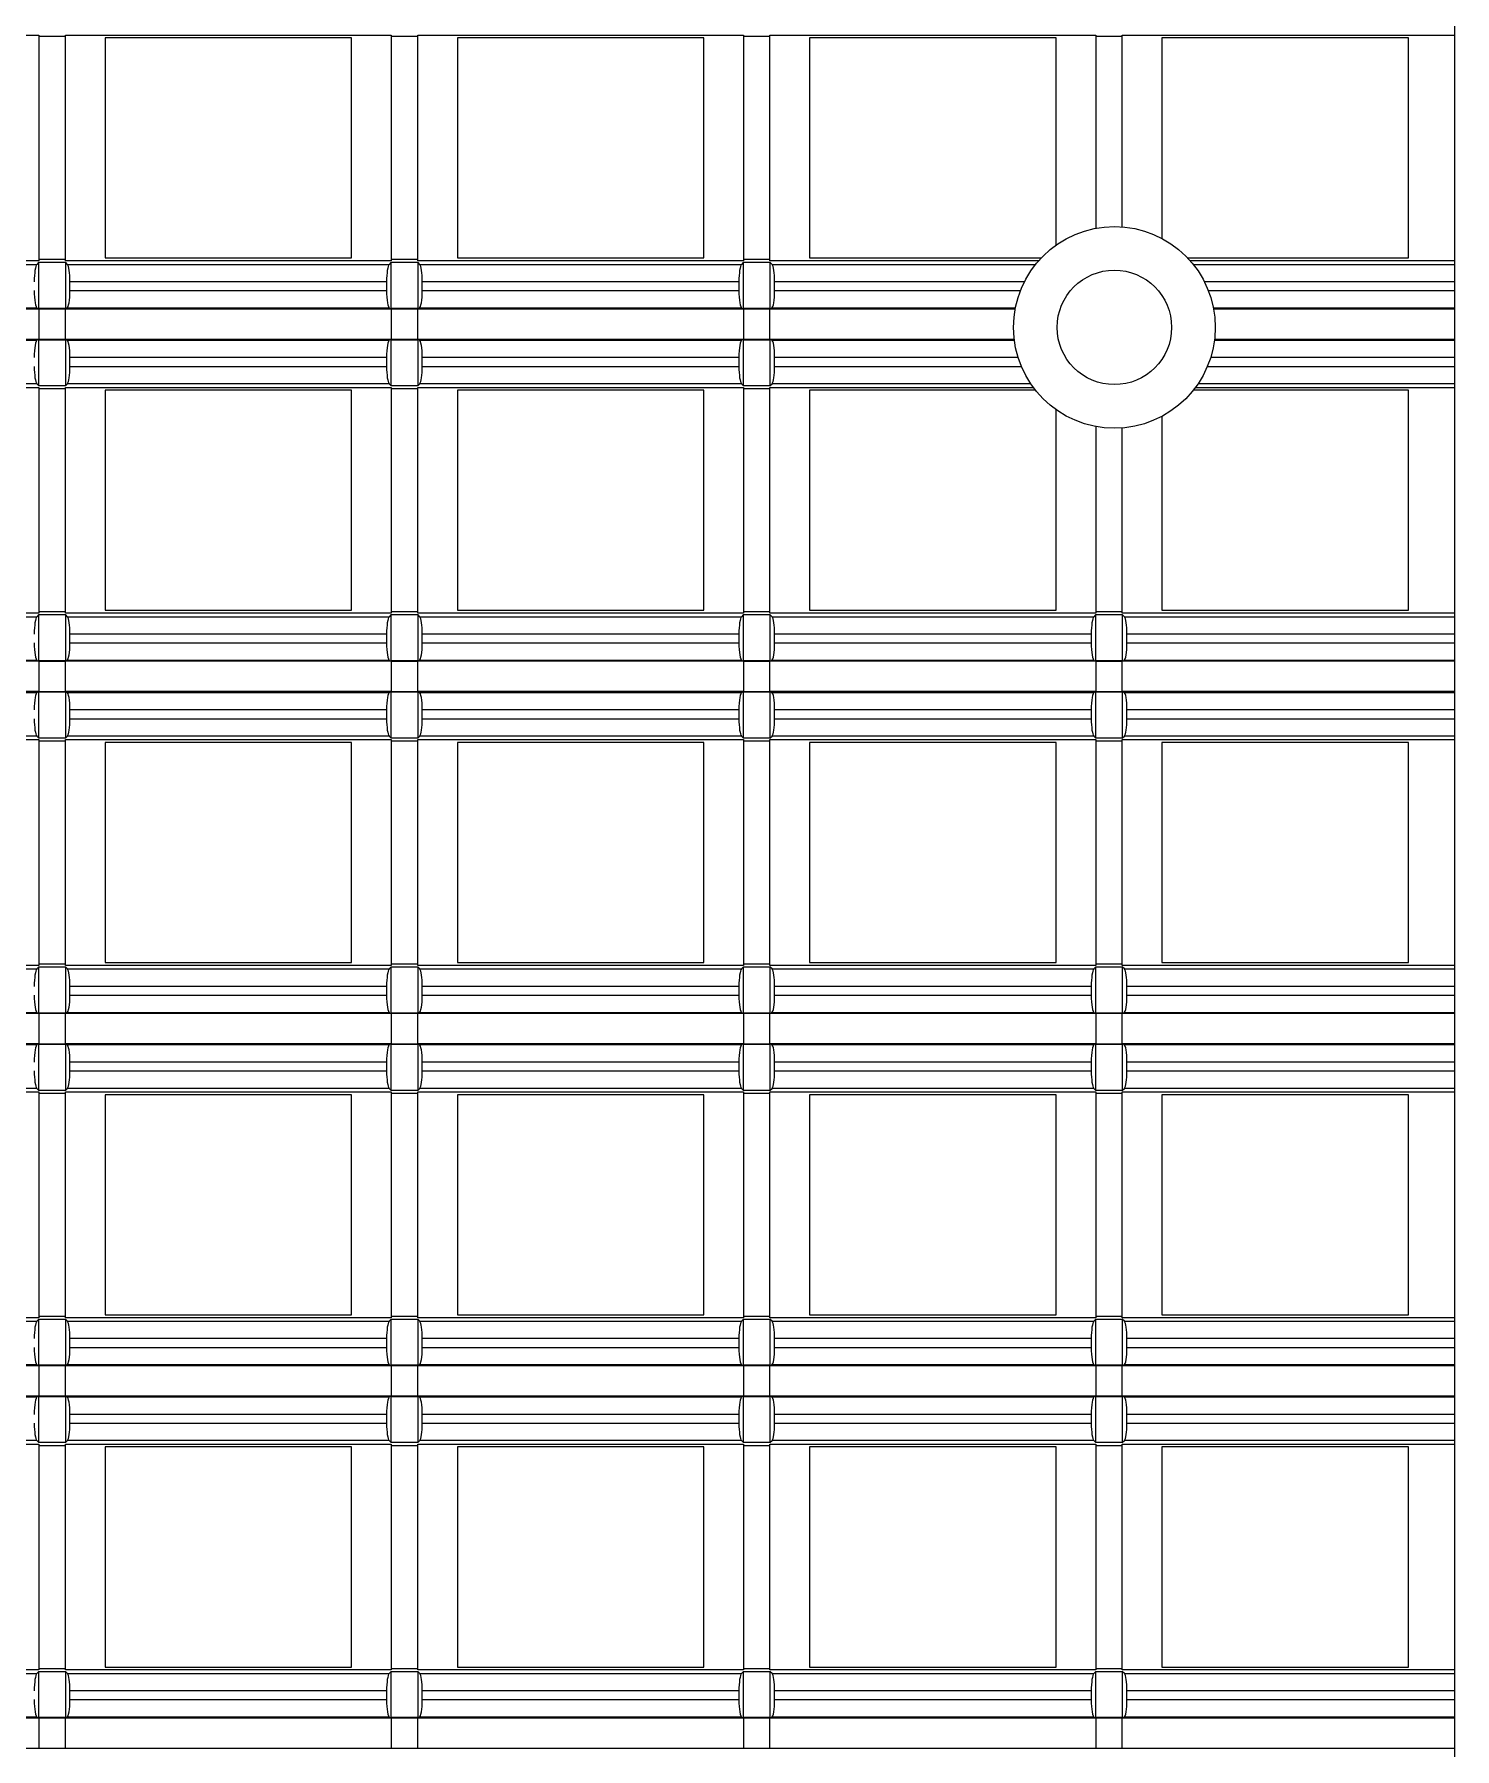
# Model space of a CAD drawing. Header units: inches. Extents: x 0 to 653, y 0 to 346.
# Drawn here: x 111.72 to 127.84, y 211.21 to 230.67 of the extents above; entities that cross this region are included whole.
import ezdxf

# ---------------------------------------------------------------- set-up
doc = ezdxf.new("R2010")
doc.units = ezdxf.units.IN
doc.header["$LTSCALE"] = 35.925693
doc.header["$MEASUREMENT"] = 0
doc.layers.get('0').update_dxf_attribs({"linetype": 'CONTINUOUS'})
doc.layers.add('2', color=7, linetype='CONTINUOUS')
doc.layers.add('71', color=7, linetype='CONTINUOUS')

msp = doc.modelspace()

# ---------------------------------------------------------------- linework, layer by layer
at = {"color": 3, "linetype": 'Continuous'}
msp.add_circle((123.981, 227.344), 0.65, dxfattribs=at)
at = {"layer": '2', "color": 132, "linetype": 'Continuous', "true_color": 0x00cccc}
for p, q in [((127.845, 191.471), (127.845, 319.291)), ((108.072, 230.663), (111.772, 230.663)), ((111.772, 230.663), (111.772, 228.1)), ((112.072, 230.645), (111.772, 230.645)), ((112.072, 228.1), (112.072, 230.663)), ((112.072, 230.663), (115.772, 230.663)), ((112.522, 230.631), (112.522, 228.132)), ((115.322, 230.631), (112.522, 230.631)), ((115.322, 228.132), (115.322, 230.631)), ((115.772, 230.663), (115.772, 228.1)), ((116.072, 230.645), (115.772, 230.645)), ((116.072, 228.1), (116.072, 230.663)), ((116.072, 230.663), (119.771, 230.663)), ((116.522, 230.631), (116.522, 228.132)), ((119.321, 230.631), (116.522, 230.631)), ((119.321, 228.132), (119.321, 230.631)), ((119.771, 230.663), (119.771, 228.1)), ((120.071, 230.645), (119.771, 230.645)), ((120.071, 228.1), (120.071, 230.663)), ((120.071, 230.663), (123.771, 230.663)), ((120.521, 230.631), (120.521, 228.132)), ((123.321, 230.631), (120.521, 230.631)), ((123.321, 228.28), (123.321, 230.631)), ((123.771, 230.663), (123.771, 228.47)), ((124.071, 230.645), (123.771, 230.645)), ((124.071, 228.486), (124.071, 230.663)), ((124.071, 230.663), (127.845, 230.663)), ((124.521, 230.631), (124.521, 228.354)), ((127.321, 230.631), (124.521, 230.631)), ((127.321, 228.132), (127.321, 230.631)), ((111.772, 228.1), (108.072, 228.1)), ((108.095, 228.059), (111.748, 228.059)), ((111.772, 228.083), (111.748, 228.059)), ((111.772, 228.118), (112.072, 228.118)), ((111.772, 227.559), (111.772, 228.083)), ((111.772, 228.083), (112.072, 228.083)), ((115.772, 228.1), (112.072, 228.1)), ((112.072, 228.083), (112.072, 227.559)), ((112.095, 228.059), (112.072, 228.083)), ((112.095, 228.059), (115.748, 228.059)), ((112.522, 228.132), (115.322, 228.132)), ((115.772, 228.083), (115.748, 228.059)), ((115.772, 228.118), (116.072, 228.118)), ((115.772, 227.559), (115.772, 228.083)), ((115.772, 228.083), (116.072, 228.083)), ((119.771, 228.1), (116.072, 228.1)), ((116.072, 228.083), (116.072, 227.559)), ((116.095, 228.059), (116.072, 228.083)), ((116.095, 228.059), (119.748, 228.059)), ((116.522, 228.132), (119.321, 228.132)), ((119.771, 228.083), (119.748, 228.059)), ((119.771, 228.118), (120.071, 228.118)), ((119.771, 227.559), (119.771, 228.083)), ((119.771, 228.083), (120.071, 228.083)), ((123.121, 228.1), (120.071, 228.1)), ((120.071, 228.083), (120.071, 227.559)), ((120.095, 228.059), (120.071, 228.083)), ((120.095, 228.059), (123.087, 228.059)), ((120.521, 228.132), (123.15, 228.132)), ((124.813, 228.132), (127.321, 228.132)), ((127.845, 228.1), (124.841, 228.1)), ((124.876, 228.059), (127.845, 228.059)), ((112.124, 227.763), (112.124, 227.862)), ((115.719, 227.862), (112.124, 227.862)), ((112.124, 227.763), (115.719, 227.763)), ((115.719, 227.862), (115.719, 227.763)), ((116.124, 227.763), (116.124, 227.862)), ((119.719, 227.862), (116.124, 227.862)), ((116.124, 227.763), (119.719, 227.763)), ((119.719, 227.862), (119.719, 227.763)), ((120.124, 227.763), (120.124, 227.862)), ((122.96, 227.862), (120.124, 227.862)), ((120.124, 227.763), (122.915, 227.763)), ((127.845, 227.862), (125.002, 227.862)), ((125.047, 227.763), (127.845, 227.763)), ((108.072, 227.556), (111.772, 227.556)), ((111.753, 227.563), (108.09, 227.563)), ((111.753, 227.563), (111.772, 227.559)), ((112.072, 227.559), (111.772, 227.559)), ((111.772, 227.556), (111.772, 227.208)), ((112.072, 227.559), (112.09, 227.563)), ((112.072, 227.208), (112.072, 227.556)), ((112.072, 227.556), (115.772, 227.556)), ((115.753, 227.563), (112.09, 227.563)), ((115.753, 227.563), (115.772, 227.559)), ((116.072, 227.559), (115.772, 227.559)), ((115.772, 227.556), (115.772, 227.208)), ((116.072, 227.559), (116.09, 227.563)), ((116.072, 227.208), (116.072, 227.556)), ((116.072, 227.556), (119.771, 227.556)), ((119.753, 227.563), (116.09, 227.563)), ((119.753, 227.563), (119.771, 227.559)), ((120.071, 227.559), (119.771, 227.559)), ((119.771, 227.556), (119.771, 227.208)), ((120.071, 227.559), (120.09, 227.563)), ((120.071, 227.208), (120.071, 227.556)), ((120.071, 227.556), (122.856, 227.556)), ((122.857, 227.563), (120.09, 227.563)), ((127.845, 227.563), (125.105, 227.563)), ((125.107, 227.556), (127.845, 227.556)), ((112.072, 227.552), (111.772, 227.552)), ((116.072, 227.552), (115.772, 227.552)), ((120.071, 227.552), (119.771, 227.552)), ((111.772, 227.208), (108.072, 227.208)), ((108.09, 227.2), (111.753, 227.2)), ((111.772, 227.204), (111.753, 227.2)), ((111.772, 227.211), (112.072, 227.211)), ((111.772, 226.68), (111.772, 227.204)), ((111.772, 227.204), (112.072, 227.204)), ((115.772, 227.208), (112.072, 227.208)), ((112.072, 227.204), (112.072, 226.68)), ((112.09, 227.2), (112.072, 227.204)), ((112.09, 227.2), (115.753, 227.2)), ((115.772, 227.204), (115.753, 227.2)), ((115.772, 227.211), (116.072, 227.211)), ((115.772, 226.68), (115.772, 227.204)), ((115.772, 227.204), (116.072, 227.204)), ((119.771, 227.208), (116.072, 227.208)), ((116.072, 227.204), (116.072, 226.68)), ((116.09, 227.2), (116.072, 227.204)), ((116.09, 227.2), (119.753, 227.2)), ((119.771, 227.204), (119.753, 227.2)), ((119.771, 227.211), (120.071, 227.211)), ((119.771, 226.68), (119.771, 227.204)), ((119.771, 227.204), (120.071, 227.204)), ((122.844, 227.208), (120.071, 227.208)), ((120.071, 227.204), (120.071, 226.68)), ((120.09, 227.2), (120.071, 227.204)), ((120.09, 227.2), (122.845, 227.2)), ((125.118, 227.2), (127.845, 227.2)), ((127.845, 227.208), (125.119, 227.208)), ((112.124, 226.901), (112.124, 227.001)), ((115.719, 227.001), (112.124, 227.001)), ((115.719, 227.001), (115.719, 226.901)), ((116.124, 226.901), (116.124, 227.001)), ((119.719, 227.001), (116.124, 227.001)), ((119.719, 227.001), (119.719, 226.901)), ((120.124, 226.901), (120.124, 227.001)), ((122.888, 227.001), (120.124, 227.001)), ((127.845, 227.001), (125.074, 227.001)), ((112.124, 226.901), (115.719, 226.901)), ((116.124, 226.901), (119.719, 226.901)), ((120.124, 226.901), (122.925, 226.901)), ((125.038, 226.901), (127.845, 226.901)), ((108.072, 226.663), (111.772, 226.663)), ((111.748, 226.704), (108.095, 226.704)), ((111.748, 226.704), (111.772, 226.68)), ((112.072, 226.68), (111.772, 226.68)), ((111.772, 226.663), (111.772, 224.1)), ((112.072, 226.645), (111.772, 226.645)), ((112.072, 226.68), (112.095, 226.704)), ((112.072, 224.1), (112.072, 226.663)), ((112.072, 226.663), (115.772, 226.663)), ((115.748, 226.704), (112.095, 226.704)), ((112.522, 226.632), (112.522, 224.132)), ((115.322, 226.632), (112.522, 226.632)), ((115.322, 224.132), (115.322, 226.632)), ((115.748, 226.704), (115.772, 226.68)), ((116.072, 226.68), (115.772, 226.68)), ((115.772, 226.663), (115.772, 224.1)), ((116.072, 226.645), (115.772, 226.645)), ((116.072, 226.68), (116.095, 226.704)), ((116.072, 224.1), (116.072, 226.663)), ((116.072, 226.663), (119.771, 226.663)), ((119.748, 226.704), (116.095, 226.704)), ((116.522, 226.632), (116.522, 224.132)), ((119.321, 226.632), (116.522, 226.632)), ((119.321, 224.132), (119.321, 226.632)), ((119.748, 226.704), (119.771, 226.68)), ((120.071, 226.68), (119.771, 226.68)), ((119.771, 226.663), (119.771, 224.1)), ((120.071, 226.645), (119.771, 226.645)), ((120.071, 226.68), (120.095, 226.704)), ((120.071, 224.1), (120.071, 226.663)), ((120.071, 226.663), (123.06, 226.663)), ((123.031, 226.704), (120.095, 226.704)), ((120.521, 226.632), (120.521, 224.132)), ((123.084, 226.632), (120.521, 226.632)), ((127.321, 226.632), (124.878, 226.632)), ((124.902, 226.663), (127.845, 226.663)), ((127.845, 226.704), (124.931, 226.704)), ((127.321, 224.132), (127.321, 226.632)), ((123.321, 224.132), (123.321, 226.407)), ((123.771, 226.218), (123.771, 224.1)), ((124.071, 224.1), (124.071, 226.202)), ((124.521, 226.334), (124.521, 224.132)), ((111.772, 224.1), (108.072, 224.1)), ((108.095, 224.059), (111.748, 224.059)), ((111.772, 224.083), (111.748, 224.059)), ((111.772, 224.118), (112.072, 224.118)), ((111.772, 223.559), (111.772, 224.083)), ((111.772, 224.083), (112.072, 224.083)), ((115.772, 224.1), (112.072, 224.1)), ((112.072, 224.083), (112.072, 223.559)), ((112.095, 224.059), (112.072, 224.083)), ((112.095, 224.059), (115.748, 224.059)), ((112.522, 224.132), (115.322, 224.132)), ((115.772, 224.083), (115.748, 224.059)), ((115.772, 224.118), (116.072, 224.118)), ((115.772, 223.559), (115.772, 224.083)), ((115.772, 224.083), (116.072, 224.083)), ((119.771, 224.1), (116.072, 224.1)), ((116.072, 224.083), (116.072, 223.559)), ((116.095, 224.059), (116.072, 224.083)), ((116.095, 224.059), (119.748, 224.059)), ((116.522, 224.132), (119.321, 224.132)), ((119.771, 224.083), (119.748, 224.059)), ((119.771, 224.118), (120.071, 224.118)), ((119.771, 223.559), (119.771, 224.083)), ((119.771, 224.083), (120.071, 224.083)), ((123.771, 224.1), (120.071, 224.1)), ((120.071, 224.083), (120.071, 223.559)), ((120.095, 224.059), (120.071, 224.083)), ((120.095, 224.059), (123.748, 224.059)), ((120.521, 224.132), (123.321, 224.132)), ((123.771, 224.083), (123.748, 224.059)), ((123.771, 224.118), (124.071, 224.118)), ((123.771, 223.559), (123.771, 224.083)), ((123.771, 224.083), (124.071, 224.083)), ((127.845, 224.1), (124.071, 224.1)), ((124.071, 224.083), (124.071, 223.559)), ((124.095, 224.059), (124.071, 224.083)), ((124.095, 224.059), (127.845, 224.059)), ((124.521, 224.132), (127.321, 224.132)), ((112.124, 223.763), (112.124, 223.862)), ((115.719, 223.862), (112.124, 223.862)), ((115.719, 223.862), (115.719, 223.763)), ((116.124, 223.763), (116.124, 223.862)), ((119.719, 223.862), (116.124, 223.862)), ((119.719, 223.862), (119.719, 223.763)), ((120.124, 223.763), (120.124, 223.862)), ((123.719, 223.862), (120.124, 223.862)), ((123.719, 223.862), (123.719, 223.763)), ((124.124, 223.763), (124.124, 223.862)), ((127.845, 223.862), (124.124, 223.862)), ((112.124, 223.763), (115.719, 223.763)), ((116.124, 223.763), (119.719, 223.763)), ((120.124, 223.763), (123.719, 223.763)), ((124.124, 223.763), (127.845, 223.763)), ((108.072, 223.556), (111.772, 223.556)), ((111.753, 223.563), (108.09, 223.563)), ((111.753, 223.563), (111.772, 223.559)), ((112.072, 223.559), (111.772, 223.559)), ((111.772, 223.556), (111.772, 223.208)), ((112.072, 223.552), (111.772, 223.552)), ((112.072, 223.559), (112.09, 223.563)), ((112.072, 223.208), (112.072, 223.556)), ((112.072, 223.556), (115.772, 223.556)), ((115.753, 223.563), (112.09, 223.563)), ((115.753, 223.563), (115.772, 223.559)), ((116.072, 223.559), (115.772, 223.559)), ((115.772, 223.556), (115.772, 223.208)), ((116.072, 223.552), (115.772, 223.552)), ((116.072, 223.559), (116.09, 223.563)), ((116.072, 223.208), (116.072, 223.556)), ((116.072, 223.556), (119.771, 223.556)), ((119.753, 223.563), (116.09, 223.563)), ((119.753, 223.563), (119.771, 223.559)), ((120.071, 223.559), (119.771, 223.559)), ((119.771, 223.556), (119.771, 223.208)), ((120.071, 223.552), (119.771, 223.552)), ((120.071, 223.559), (120.09, 223.563)), ((120.071, 223.208), (120.071, 223.556)), ((120.071, 223.556), (123.771, 223.556)), ((123.753, 223.563), (120.09, 223.563)), ((123.753, 223.563), (123.771, 223.559)), ((124.071, 223.559), (123.771, 223.559)), ((123.771, 223.556), (123.771, 223.208)), ((124.071, 223.552), (123.771, 223.552)), ((124.071, 223.559), (124.09, 223.563)), ((124.071, 223.208), (124.071, 223.556)), ((124.071, 223.556), (127.845, 223.556)), ((127.845, 223.563), (124.09, 223.563)), ((111.772, 223.208), (108.072, 223.208)), ((108.09, 223.2), (111.753, 223.2)), ((111.772, 223.204), (111.753, 223.2)), ((111.772, 223.211), (112.072, 223.211)), ((111.772, 222.681), (111.772, 223.204)), ((111.772, 223.204), (112.072, 223.204)), ((115.772, 223.208), (112.072, 223.208)), ((112.072, 223.204), (112.072, 222.681)), ((112.09, 223.2), (112.072, 223.204)), ((112.09, 223.2), (115.753, 223.2)), ((115.772, 223.204), (115.753, 223.2)), ((115.772, 223.211), (116.072, 223.211)), ((115.772, 222.681), (115.772, 223.204)), ((115.772, 223.204), (116.072, 223.204)), ((119.771, 223.208), (116.072, 223.208)), ((116.072, 223.204), (116.072, 222.681)), ((116.09, 223.2), (116.072, 223.204)), ((116.09, 223.2), (119.753, 223.2)), ((119.771, 223.204), (119.753, 223.2)), ((119.771, 223.211), (120.071, 223.211)), ((119.771, 222.681), (119.771, 223.204)), ((119.771, 223.204), (120.071, 223.204)), ((123.771, 223.208), (120.071, 223.208)), ((120.071, 223.204), (120.071, 222.681)), ((120.09, 223.2), (120.071, 223.204)), ((120.09, 223.2), (123.753, 223.2)), ((123.771, 223.204), (123.753, 223.2)), ((123.771, 223.211), (124.071, 223.211)), ((123.771, 222.681), (123.771, 223.204)), ((123.771, 223.204), (124.071, 223.204)), ((127.845, 223.208), (124.071, 223.208)), ((124.071, 223.204), (124.071, 222.681)), ((124.09, 223.2), (124.071, 223.204)), ((124.09, 223.2), (127.845, 223.2)), ((112.124, 222.901), (112.124, 223.001)), ((115.719, 223.001), (112.124, 223.001)), ((112.124, 222.901), (115.719, 222.901)), ((115.719, 223.001), (115.719, 222.901)), ((116.124, 222.901), (116.124, 223.001)), ((119.719, 223.001), (116.124, 223.001)), ((116.124, 222.901), (119.719, 222.901)), ((119.719, 223.001), (119.719, 222.901)), ((120.124, 222.901), (120.124, 223.001)), ((123.719, 223.001), (120.124, 223.001)), ((120.124, 222.901), (123.719, 222.901)), ((123.719, 223.001), (123.719, 222.901)), ((124.124, 222.901), (124.124, 223.001)), ((127.845, 223.001), (124.124, 223.001)), ((124.124, 222.901), (127.845, 222.901)), ((111.748, 222.704), (108.095, 222.704)), ((111.748, 222.704), (111.772, 222.681)), ((112.072, 222.681), (112.095, 222.704)), ((115.748, 222.704), (112.095, 222.704)), ((115.748, 222.704), (115.772, 222.681)), ((116.072, 222.681), (116.095, 222.704)), ((119.748, 222.704), (116.095, 222.704)), ((119.748, 222.704), (119.771, 222.681)), ((120.071, 222.681), (120.095, 222.704)), ((123.748, 222.704), (120.095, 222.704)), ((123.748, 222.704), (123.771, 222.681)), ((124.071, 222.681), (124.095, 222.704)), ((127.845, 222.704), (124.095, 222.704)), ((108.072, 222.663), (111.772, 222.663)), ((112.072, 222.681), (111.772, 222.681)), ((111.772, 222.663), (111.772, 220.1)), ((112.072, 222.645), (111.772, 222.645)), ((112.072, 220.1), (112.072, 222.663)), ((112.072, 222.663), (115.772, 222.663)), ((112.522, 222.632), (112.522, 220.132)), ((115.322, 222.632), (112.522, 222.632)), ((115.322, 220.132), (115.322, 222.632)), ((116.072, 222.681), (115.772, 222.681)), ((115.772, 222.663), (115.772, 220.1)), ((116.072, 222.645), (115.772, 222.645)), ((116.072, 220.1), (116.072, 222.663)), ((116.072, 222.663), (119.771, 222.663)), ((116.522, 222.632), (116.522, 220.132)), ((119.321, 222.632), (116.522, 222.632)), ((119.321, 220.132), (119.321, 222.632)), ((120.071, 222.681), (119.771, 222.681)), ((119.771, 222.663), (119.771, 220.1)), ((120.071, 222.645), (119.771, 222.645)), ((120.071, 220.1), (120.071, 222.663)), ((120.071, 222.663), (123.771, 222.663)), ((120.521, 222.632), (120.521, 220.132)), ((123.321, 222.632), (120.521, 222.632)), ((123.321, 220.132), (123.321, 222.632)), ((124.071, 222.681), (123.771, 222.681)), ((123.771, 222.663), (123.771, 220.1)), ((124.071, 222.645), (123.771, 222.645)), ((124.071, 220.1), (124.071, 222.663)), ((124.071, 222.663), (127.845, 222.663)), ((124.521, 222.632), (124.521, 220.132)), ((127.321, 222.632), (124.521, 222.632)), ((127.321, 220.132), (127.321, 222.632)), ((111.772, 220.1), (108.072, 220.1)), ((108.095, 220.059), (111.748, 220.059)), ((111.772, 220.083), (111.748, 220.059)), ((111.772, 220.118), (112.072, 220.118)), ((111.772, 219.559), (111.772, 220.083)), ((111.772, 220.083), (112.072, 220.083)), ((115.772, 220.1), (112.072, 220.1)), ((112.072, 220.083), (112.072, 219.559)), ((112.095, 220.059), (112.072, 220.083)), ((112.095, 220.059), (115.748, 220.059)), ((112.522, 220.132), (115.322, 220.132)), ((115.772, 220.083), (115.748, 220.059)), ((115.772, 220.118), (116.072, 220.118)), ((115.772, 219.559), (115.772, 220.083)), ((115.772, 220.083), (116.072, 220.083)), ((119.771, 220.1), (116.072, 220.1)), ((116.072, 220.083), (116.072, 219.559)), ((116.095, 220.059), (116.072, 220.083)), ((116.095, 220.059), (119.748, 220.059)), ((116.522, 220.132), (119.321, 220.132)), ((119.771, 220.083), (119.748, 220.059)), ((119.771, 220.118), (120.071, 220.118)), ((119.771, 219.559), (119.771, 220.083)), ((119.771, 220.083), (120.071, 220.083)), ((123.771, 220.1), (120.071, 220.1)), ((120.071, 220.083), (120.071, 219.559)), ((120.095, 220.059), (120.071, 220.083)), ((120.095, 220.059), (123.748, 220.059)), ((120.521, 220.132), (123.321, 220.132)), ((123.771, 220.083), (123.748, 220.059)), ((123.771, 220.118), (124.071, 220.118)), ((123.771, 219.559), (123.771, 220.083)), ((123.771, 220.083), (124.071, 220.083)), ((127.845, 220.1), (124.071, 220.1)), ((124.071, 220.083), (124.071, 219.559)), ((124.095, 220.059), (124.071, 220.083)), ((124.095, 220.059), (127.845, 220.059)), ((124.521, 220.132), (127.321, 220.132)), ((112.124, 219.763), (112.124, 219.862)), ((115.719, 219.862), (112.124, 219.862)), ((115.719, 219.862), (115.719, 219.763)), ((116.124, 219.763), (116.124, 219.862)), ((119.719, 219.862), (116.124, 219.862)), ((119.719, 219.862), (119.719, 219.763)), ((120.124, 219.763), (120.124, 219.862)), ((123.719, 219.862), (120.124, 219.862)), ((123.719, 219.862), (123.719, 219.763)), ((124.124, 219.763), (124.124, 219.862)), ((127.845, 219.862), (124.124, 219.862)), ((112.124, 219.763), (115.719, 219.763)), ((116.124, 219.763), (119.719, 219.763)), ((120.124, 219.763), (123.719, 219.763)), ((124.124, 219.763), (127.845, 219.763)), ((108.072, 219.556), (111.772, 219.556)), ((111.753, 219.563), (108.09, 219.563)), ((111.753, 219.563), (111.772, 219.559)), ((112.072, 219.559), (111.772, 219.559)), ((111.772, 219.556), (111.772, 219.208)), ((112.072, 219.552), (111.772, 219.552)), ((112.072, 219.559), (112.09, 219.563)), ((112.072, 219.208), (112.072, 219.556)), ((112.072, 219.556), (115.772, 219.556)), ((115.753, 219.563), (112.09, 219.563)), ((115.753, 219.563), (115.772, 219.559)), ((116.072, 219.559), (115.772, 219.559)), ((115.772, 219.556), (115.772, 219.208)), ((116.072, 219.552), (115.772, 219.552)), ((116.072, 219.559), (116.09, 219.563)), ((116.072, 219.208), (116.072, 219.556)), ((116.072, 219.556), (119.771, 219.556)), ((119.753, 219.563), (116.09, 219.563)), ((119.753, 219.563), (119.771, 219.559)), ((120.071, 219.559), (119.771, 219.559)), ((119.771, 219.556), (119.771, 219.208)), ((120.071, 219.552), (119.771, 219.552)), ((120.071, 219.559), (120.09, 219.563)), ((120.071, 219.208), (120.071, 219.556)), ((120.071, 219.556), (123.771, 219.556)), ((123.753, 219.563), (120.09, 219.563)), ((123.753, 219.563), (123.771, 219.559)), ((124.071, 219.559), (123.771, 219.559)), ((123.771, 219.556), (123.771, 219.208)), ((124.071, 219.552), (123.771, 219.552)), ((124.071, 219.559), (124.09, 219.563)), ((124.071, 219.208), (124.071, 219.556)), ((124.071, 219.556), (127.845, 219.556)), ((127.845, 219.563), (124.09, 219.563)), ((111.772, 219.208), (108.072, 219.208)), ((108.09, 219.201), (111.753, 219.201)), ((111.772, 219.204), (111.753, 219.201)), ((111.772, 219.211), (112.072, 219.211)), ((111.772, 218.681), (111.772, 219.204)), ((111.772, 219.204), (112.072, 219.204)), ((115.772, 219.208), (112.072, 219.208)), ((112.072, 219.204), (112.072, 218.681)), ((112.09, 219.201), (112.072, 219.204)), ((112.09, 219.201), (115.753, 219.201)), ((115.772, 219.204), (115.753, 219.201)), ((115.772, 219.211), (116.072, 219.211)), ((115.772, 218.681), (115.772, 219.204)), ((115.772, 219.204), (116.072, 219.204)), ((119.771, 219.208), (116.072, 219.208)), ((116.072, 219.204), (116.072, 218.681)), ((116.09, 219.201), (116.072, 219.204)), ((116.09, 219.201), (119.753, 219.201)), ((119.771, 219.204), (119.753, 219.201)), ((119.771, 219.211), (120.071, 219.211)), ((119.771, 218.681), (119.771, 219.204)), ((119.771, 219.204), (120.071, 219.204)), ((123.771, 219.208), (120.071, 219.208)), ((120.071, 219.204), (120.071, 218.681)), ((120.09, 219.201), (120.071, 219.204)), ((120.09, 219.201), (123.753, 219.201)), ((123.771, 219.204), (123.753, 219.201)), ((123.771, 219.211), (124.071, 219.211)), ((123.771, 218.681), (123.771, 219.204)), ((123.771, 219.204), (124.071, 219.204)), ((127.845, 219.208), (124.071, 219.208)), ((124.071, 219.204), (124.071, 218.681)), ((124.09, 219.201), (124.071, 219.204)), ((124.09, 219.201), (127.845, 219.201)), ((112.124, 218.901), (112.124, 219.001)), ((115.719, 219.001), (112.124, 219.001)), ((115.719, 219.001), (115.719, 218.901)), ((116.124, 218.901), (116.124, 219.001)), ((119.719, 219.001), (116.124, 219.001)), ((119.719, 219.001), (119.719, 218.901)), ((120.124, 218.901), (120.124, 219.001)), ((123.719, 219.001), (120.124, 219.001)), ((123.719, 219.001), (123.719, 218.901)), ((124.124, 218.901), (124.124, 219.001)), ((127.845, 219.001), (124.124, 219.001)), ((112.124, 218.901), (115.719, 218.901)), ((116.124, 218.901), (119.719, 218.901)), ((120.124, 218.901), (123.719, 218.901)), ((124.124, 218.901), (127.845, 218.901)), ((108.072, 218.663), (111.772, 218.663)), ((111.748, 218.704), (108.095, 218.704)), ((111.748, 218.704), (111.772, 218.681)), ((112.072, 218.681), (111.772, 218.681)), ((111.772, 218.663), (111.772, 216.1)), ((112.072, 218.645), (111.772, 218.645)), ((112.072, 218.681), (112.095, 218.704)), ((112.072, 216.1), (112.072, 218.663)), ((112.072, 218.663), (115.772, 218.663)), ((115.748, 218.704), (112.095, 218.704)), ((112.522, 218.632), (112.522, 216.132)), ((115.322, 218.632), (112.522, 218.632)), ((115.322, 216.132), (115.322, 218.632)), ((115.748, 218.704), (115.772, 218.681)), ((116.072, 218.681), (115.772, 218.681)), ((115.772, 218.663), (115.772, 216.1)), ((116.072, 218.645), (115.772, 218.645)), ((116.072, 218.681), (116.095, 218.704)), ((116.072, 216.1), (116.072, 218.663)), ((116.072, 218.663), (119.771, 218.663)), ((119.748, 218.704), (116.095, 218.704)), ((116.522, 218.632), (116.522, 216.132)), ((119.321, 218.632), (116.522, 218.632)), ((119.321, 216.132), (119.321, 218.632)), ((119.748, 218.704), (119.771, 218.681)), ((120.071, 218.681), (119.771, 218.681)), ((119.771, 218.663), (119.771, 216.1)), ((120.071, 218.645), (119.771, 218.645)), ((120.071, 218.681), (120.095, 218.704)), ((120.071, 216.1), (120.071, 218.663)), ((120.071, 218.663), (123.771, 218.663)), ((123.748, 218.704), (120.095, 218.704)), ((120.521, 218.632), (120.521, 216.132)), ((123.321, 218.632), (120.521, 218.632)), ((123.321, 216.132), (123.321, 218.632)), ((123.748, 218.704), (123.771, 218.681)), ((124.071, 218.681), (123.771, 218.681)), ((123.771, 218.663), (123.771, 216.1)), ((124.071, 218.645), (123.771, 218.645)), ((124.071, 218.681), (124.095, 218.704)), ((124.071, 216.1), (124.071, 218.663)), ((124.071, 218.663), (127.845, 218.663)), ((127.845, 218.704), (124.095, 218.704)), ((124.521, 218.632), (124.521, 216.132)), ((127.321, 218.632), (124.521, 218.632)), ((127.321, 216.132), (127.321, 218.632)), ((111.772, 216.1), (108.072, 216.1)), ((111.772, 216.083), (111.748, 216.059)), ((111.772, 216.118), (112.072, 216.118)), ((111.772, 215.559), (111.772, 216.083)), ((111.772, 216.083), (112.072, 216.083)), ((115.772, 216.1), (112.072, 216.1)), ((112.072, 216.083), (112.072, 215.559)), ((112.095, 216.059), (112.072, 216.083)), ((112.522, 216.132), (115.322, 216.132)), ((115.772, 216.083), (115.748, 216.059)), ((115.772, 216.118), (116.072, 216.118)), ((115.772, 215.559), (115.772, 216.083)), ((115.772, 216.083), (116.072, 216.083)), ((119.771, 216.1), (116.072, 216.1)), ((116.072, 216.083), (116.072, 215.559)), ((116.095, 216.059), (116.072, 216.083)), ((116.522, 216.132), (119.321, 216.132)), ((119.771, 216.083), (119.748, 216.059)), ((119.771, 216.118), (120.071, 216.118)), ((119.771, 215.559), (119.771, 216.083)), ((119.771, 216.083), (120.071, 216.083)), ((123.771, 216.1), (120.071, 216.1)), ((120.071, 216.083), (120.071, 215.559)), ((120.095, 216.059), (120.071, 216.083)), ((120.521, 216.132), (123.321, 216.132)), ((123.771, 216.083), (123.748, 216.059)), ((123.771, 216.118), (124.071, 216.118)), ((123.771, 215.559), (123.771, 216.083)), ((123.771, 216.083), (124.071, 216.083)), ((127.845, 216.1), (124.071, 216.1)), ((124.071, 216.083), (124.071, 215.559)), ((124.095, 216.059), (124.071, 216.083)), ((124.521, 216.132), (127.321, 216.132)), ((108.095, 216.059), (111.748, 216.059)), ((112.095, 216.059), (115.748, 216.059)), ((116.095, 216.059), (119.748, 216.059)), ((120.095, 216.059), (123.748, 216.059)), ((124.095, 216.059), (127.845, 216.059)), ((112.124, 215.763), (112.124, 215.863)), ((115.719, 215.863), (112.124, 215.863)), ((112.124, 215.763), (115.719, 215.763)), ((115.719, 215.863), (115.719, 215.763)), ((116.124, 215.763), (116.124, 215.863)), ((119.719, 215.863), (116.124, 215.863)), ((116.124, 215.763), (119.719, 215.763)), ((119.719, 215.863), (119.719, 215.763)), ((120.124, 215.763), (120.124, 215.863)), ((123.719, 215.863), (120.124, 215.863)), ((120.124, 215.763), (123.719, 215.763)), ((123.719, 215.863), (123.719, 215.763)), ((124.124, 215.763), (124.124, 215.863)), ((127.845, 215.863), (124.124, 215.863)), ((124.124, 215.763), (127.845, 215.763)), ((108.072, 215.556), (111.772, 215.556)), ((111.753, 215.563), (108.09, 215.563)), ((111.753, 215.563), (111.772, 215.559)), ((112.072, 215.559), (111.772, 215.559)), ((111.772, 215.556), (111.772, 215.208)), ((112.072, 215.552), (111.772, 215.552)), ((112.072, 215.559), (112.09, 215.563)), ((112.072, 215.208), (112.072, 215.556)), ((112.072, 215.556), (115.772, 215.556)), ((115.753, 215.563), (112.09, 215.563)), ((115.753, 215.563), (115.772, 215.559)), ((116.072, 215.559), (115.772, 215.559)), ((115.772, 215.556), (115.772, 215.208)), ((116.072, 215.552), (115.772, 215.552)), ((116.072, 215.559), (116.09, 215.563)), ((116.072, 215.208), (116.072, 215.556)), ((116.072, 215.556), (119.771, 215.556)), ((119.753, 215.563), (116.09, 215.563)), ((119.753, 215.563), (119.771, 215.559)), ((120.071, 215.559), (119.771, 215.559)), ((119.771, 215.556), (119.771, 215.208)), ((120.071, 215.552), (119.771, 215.552)), ((120.071, 215.559), (120.09, 215.563)), ((120.071, 215.208), (120.071, 215.556)), ((120.071, 215.556), (123.771, 215.556)), ((123.753, 215.563), (120.09, 215.563)), ((123.753, 215.563), (123.771, 215.559)), ((124.071, 215.559), (123.771, 215.559)), ((123.771, 215.556), (123.771, 215.208)), ((124.071, 215.552), (123.771, 215.552)), ((124.071, 215.559), (124.09, 215.563)), ((124.071, 215.208), (124.071, 215.556)), ((124.071, 215.556), (127.845, 215.556)), ((127.845, 215.563), (124.09, 215.563)), ((111.772, 215.208), (108.072, 215.208)), ((108.09, 215.201), (111.753, 215.201)), ((111.772, 215.204), (111.753, 215.201)), ((111.772, 215.211), (112.072, 215.211)), ((111.772, 214.681), (111.772, 215.204)), ((111.772, 215.204), (112.072, 215.204)), ((115.772, 215.208), (112.072, 215.208)), ((112.072, 215.204), (112.072, 214.681)), ((112.09, 215.201), (112.072, 215.204)), ((112.09, 215.201), (115.753, 215.201)), ((115.772, 215.204), (115.753, 215.201)), ((115.772, 215.211), (116.072, 215.211)), ((115.772, 214.681), (115.772, 215.204)), ((115.772, 215.204), (116.072, 215.204)), ((119.771, 215.208), (116.072, 215.208)), ((116.072, 215.204), (116.072, 214.681)), ((116.09, 215.201), (116.072, 215.204)), ((116.09, 215.201), (119.753, 215.201)), ((119.771, 215.204), (119.753, 215.201)), ((119.771, 215.211), (120.071, 215.211)), ((119.771, 214.681), (119.771, 215.204)), ((119.771, 215.204), (120.071, 215.204)), ((123.771, 215.208), (120.071, 215.208)), ((120.071, 215.204), (120.071, 214.681)), ((120.09, 215.201), (120.071, 215.204)), ((120.09, 215.201), (123.753, 215.201)), ((123.771, 215.204), (123.753, 215.201)), ((123.771, 215.211), (124.071, 215.211)), ((123.771, 214.681), (123.771, 215.204)), ((123.771, 215.204), (124.071, 215.204)), ((127.845, 215.208), (124.071, 215.208)), ((124.071, 215.204), (124.071, 214.681)), ((124.09, 215.201), (124.071, 215.204)), ((124.09, 215.201), (127.845, 215.201)), ((112.124, 214.901), (112.124, 215.001)), ((115.719, 215.001), (112.124, 215.001)), ((112.124, 214.901), (115.719, 214.901)), ((115.719, 215.001), (115.719, 214.901)), ((116.124, 214.901), (116.124, 215.001)), ((119.719, 215.001), (116.124, 215.001)), ((116.124, 214.901), (119.719, 214.901)), ((119.719, 215.001), (119.719, 214.901)), ((120.124, 214.901), (120.124, 215.001)), ((123.719, 215.001), (120.124, 215.001)), ((120.124, 214.901), (123.719, 214.901)), ((123.719, 215.001), (123.719, 214.901)), ((124.124, 214.901), (124.124, 215.001)), ((127.845, 215.001), (124.124, 215.001)), ((124.124, 214.901), (127.845, 214.901)), ((108.072, 214.663), (111.772, 214.663)), ((111.748, 214.704), (108.095, 214.704)), ((111.748, 214.704), (111.772, 214.681)), ((112.072, 214.681), (111.772, 214.681)), ((111.772, 214.663), (111.772, 212.1)), ((112.072, 214.645), (111.772, 214.645)), ((112.072, 214.681), (112.095, 214.704)), ((112.072, 212.1), (112.072, 214.663)), ((112.072, 214.663), (115.772, 214.663)), ((115.748, 214.704), (112.095, 214.704)), ((112.522, 214.632), (112.522, 212.132)), ((115.322, 214.632), (112.522, 214.632)), ((115.322, 212.132), (115.322, 214.632)), ((115.748, 214.704), (115.772, 214.681)), ((116.072, 214.681), (115.772, 214.681)), ((115.772, 214.663), (115.772, 212.1)), ((116.072, 214.645), (115.772, 214.645)), ((116.072, 214.681), (116.095, 214.704)), ((116.072, 212.1), (116.072, 214.663)), ((116.072, 214.663), (119.771, 214.663)), ((119.748, 214.704), (116.095, 214.704)), ((116.522, 214.632), (116.522, 212.132)), ((119.321, 214.632), (116.522, 214.632)), ((119.321, 212.132), (119.321, 214.632)), ((119.748, 214.704), (119.771, 214.681)), ((120.071, 214.681), (119.771, 214.681)), ((119.771, 214.663), (119.771, 212.1)), ((120.071, 214.645), (119.771, 214.645)), ((120.071, 214.681), (120.095, 214.704)), ((120.071, 212.1), (120.071, 214.663)), ((120.071, 214.663), (123.771, 214.663)), ((123.748, 214.704), (120.095, 214.704)), ((120.521, 214.632), (120.521, 212.132)), ((123.321, 214.632), (120.521, 214.632)), ((123.321, 212.132), (123.321, 214.632)), ((123.748, 214.704), (123.771, 214.681)), ((124.071, 214.681), (123.771, 214.681)), ((123.771, 214.663), (123.771, 212.1)), ((124.071, 214.645), (123.771, 214.645)), ((124.071, 214.681), (124.095, 214.704)), ((124.071, 212.1), (124.071, 214.663)), ((124.071, 214.663), (127.845, 214.663)), ((127.845, 214.704), (124.095, 214.704)), ((124.521, 214.632), (124.521, 212.132)), ((127.321, 214.632), (124.521, 214.632)), ((127.321, 212.132), (127.321, 214.632)), ((111.772, 212.1), (108.072, 212.1)), ((108.095, 212.06), (111.748, 212.06)), ((111.772, 212.083), (111.748, 212.06)), ((111.772, 212.118), (112.072, 212.118)), ((111.772, 211.559), (111.772, 212.083)), ((111.772, 212.083), (112.072, 212.083)), ((115.772, 212.1), (112.072, 212.1)), ((112.072, 212.083), (112.072, 211.559)), ((112.095, 212.06), (112.072, 212.083)), ((112.095, 212.06), (115.748, 212.06)), ((112.522, 212.132), (115.322, 212.132)), ((115.772, 212.083), (115.748, 212.06)), ((115.772, 212.118), (116.072, 212.118)), ((115.772, 211.559), (115.772, 212.083)), ((115.772, 212.083), (116.072, 212.083)), ((119.771, 212.1), (116.072, 212.1)), ((116.072, 212.083), (116.072, 211.559)), ((116.095, 212.06), (116.072, 212.083)), ((116.095, 212.06), (119.748, 212.06)), ((116.522, 212.132), (119.321, 212.132)), ((119.771, 212.083), (119.748, 212.06)), ((119.771, 212.118), (120.071, 212.118)), ((119.771, 211.559), (119.771, 212.083)), ((119.771, 212.083), (120.071, 212.083)), ((123.771, 212.1), (120.071, 212.1)), ((120.071, 212.083), (120.071, 211.559)), ((120.095, 212.06), (120.071, 212.083)), ((120.095, 212.06), (123.748, 212.06)), ((120.521, 212.132), (123.321, 212.132)), ((123.771, 212.083), (123.748, 212.06)), ((123.771, 212.118), (124.071, 212.118)), ((123.771, 211.559), (123.771, 212.083)), ((123.771, 212.083), (124.071, 212.083)), ((127.845, 212.1), (124.071, 212.1)), ((124.071, 212.083), (124.071, 211.559)), ((124.095, 212.06), (124.071, 212.083)), ((124.095, 212.06), (127.845, 212.06)), ((124.521, 212.132), (127.321, 212.132)), ((112.124, 211.763), (112.124, 211.863)), ((115.719, 211.863), (112.124, 211.863)), ((115.719, 211.863), (115.719, 211.763)), ((116.124, 211.763), (116.124, 211.863)), ((119.719, 211.863), (116.124, 211.863)), ((119.719, 211.863), (119.719, 211.763)), ((120.124, 211.763), (120.124, 211.863)), ((123.719, 211.863), (120.124, 211.863)), ((123.719, 211.863), (123.719, 211.763)), ((124.124, 211.763), (124.124, 211.863)), ((127.845, 211.863), (124.124, 211.863)), ((112.124, 211.763), (115.719, 211.763)), ((116.124, 211.763), (119.719, 211.763)), ((120.124, 211.763), (123.719, 211.763)), ((124.124, 211.763), (127.845, 211.763)), ((108.072, 211.556), (111.772, 211.556)), ((111.753, 211.563), (108.09, 211.563)), ((111.753, 211.563), (111.772, 211.559)), ((112.072, 211.559), (111.772, 211.559)), ((111.772, 211.556), (111.772, 211.208)), ((112.072, 211.552), (111.772, 211.552)), ((112.072, 211.559), (112.09, 211.563)), ((112.072, 211.208), (112.072, 211.556)), ((112.072, 211.556), (115.772, 211.556)), ((115.753, 211.563), (112.09, 211.563)), ((115.753, 211.563), (115.772, 211.559)), ((116.072, 211.559), (115.772, 211.559)), ((115.772, 211.556), (115.772, 211.208)), ((116.072, 211.552), (115.772, 211.552)), ((116.072, 211.559), (116.09, 211.563)), ((116.072, 211.208), (116.072, 211.556)), ((116.072, 211.556), (119.771, 211.556)), ((119.753, 211.563), (116.09, 211.563)), ((119.753, 211.563), (119.771, 211.559)), ((120.071, 211.559), (119.771, 211.559)), ((119.771, 211.556), (119.771, 211.208)), ((120.071, 211.552), (119.771, 211.552)), ((120.071, 211.559), (120.09, 211.563)), ((120.071, 211.208), (120.071, 211.556)), ((120.071, 211.556), (123.771, 211.556)), ((123.753, 211.563), (120.09, 211.563)), ((123.753, 211.563), (123.771, 211.559)), ((124.071, 211.559), (123.771, 211.559)), ((123.771, 211.556), (123.771, 211.208)), ((124.071, 211.552), (123.771, 211.552)), ((124.071, 211.559), (124.09, 211.563)), ((124.071, 211.208), (124.071, 211.556)), ((124.071, 211.556), (127.845, 211.556)), ((127.845, 211.563), (124.09, 211.563)), ((111.772, 211.208), (108.072, 211.208)), ((111.772, 211.211), (112.072, 211.211)), ((115.772, 211.208), (112.072, 211.208)), ((115.772, 211.211), (116.072, 211.211)), ((119.771, 211.208), (116.072, 211.208)), ((119.771, 211.211), (120.071, 211.211)), ((123.771, 211.208), (120.071, 211.208)), ((123.771, 211.211), (124.071, 211.211)), ((127.845, 211.208), (124.071, 211.208))]:
    msp.add_line(p, q, dxfattribs=at)
for centre, start_param, end_param in [((111.754, 227.862), 0.174533, 1.570796), ((112.089, 227.862), -1.570796, -0.174533), ((115.754, 227.862), 0.174533, 1.570796), ((116.089, 227.862), -1.570796, -0.174533), ((119.754, 227.862), 0.174533, 1.570796), ((120.089, 227.862), -1.570796, -0.174533), ((111.754, 227.763), 1.570796, 3.106686), ((112.089, 227.763), -3.106686, -1.570796), ((115.754, 227.763), 1.570796, 3.106686), ((116.089, 227.763), -3.106686, -1.570796), ((119.754, 227.763), 1.570796, 3.106686), ((120.089, 227.763), -3.106686, -1.570796), ((111.754, 227.001), 0.034907, 1.570796), ((112.089, 227.001), -1.570796, -0.034907), ((115.754, 227.001), 0.034907, 1.570796), ((116.089, 227.001), -1.570796, -0.034907), ((119.754, 227.001), 0.034907, 1.570796), ((120.089, 227.001), -1.570796, -0.034907), ((111.754, 226.901), -4.712389, -3.316126), ((112.089, 226.901), -2.96706, -1.570796), ((115.754, 226.901), -4.712389, -3.316126), ((116.089, 226.901), -2.96706, -1.570796), ((119.754, 226.901), 1.570796, 2.96706), ((120.089, 226.901), -2.96706, -1.570796), ((111.754, 223.862), 0.174533, 1.570796), ((112.089, 223.862), -1.570796, -0.174533), ((115.754, 223.862), 0.174533, 1.570796), ((116.089, 223.862), -1.570796, -0.174533), ((119.754, 223.862), 0.174533, 1.570796), ((120.089, 223.862), -1.570796, -0.174533), ((123.754, 223.862), 0.174533, 1.570796), ((124.089, 223.862), -1.570796, -0.174533), ((111.754, 223.763), 1.570796, 3.106686), ((112.089, 223.763), -3.106686, -1.570796), ((115.754, 223.763), 1.570796, 3.106686), ((116.089, 223.763), -3.106686, -1.570796), ((119.754, 223.763), 1.570796, 3.106686), ((120.089, 223.763), -3.106686, -1.570796), ((123.754, 223.763), 1.570796, 3.106686), ((124.089, 223.763), -3.106686, -1.570796), ((111.754, 223.001), 0.034907, 1.570796), ((112.089, 223.001), -1.570796, -0.034907), ((115.754, 223.001), 0.034907, 1.570796), ((116.089, 223.001), -1.570796, -0.034907), ((119.754, 223.001), 0.034907, 1.570796), ((120.089, 223.001), -1.570796, -0.034907), ((123.754, 223.001), 0.034907, 1.570796), ((124.089, 223.001), -1.570796, -0.034907), ((111.754, 222.901), 1.570796, 2.96706), ((112.089, 222.901), -2.96706, -1.570796), ((115.754, 222.901), -4.712389, -3.316126), ((116.089, 222.901), -2.96706, -1.570796), ((119.754, 222.901), 1.570796, 2.96706), ((120.089, 222.901), -2.96706, -1.570796), ((123.754, 222.901), -4.712389, -3.316126), ((124.089, 222.901), -2.96706, -1.570796), ((111.754, 219.862), 0.174533, 1.570796), ((112.089, 219.862), -1.570796, -0.174533), ((115.754, 219.862), 0.174533, 1.570796), ((116.089, 219.862), -1.570796, -0.174533), ((119.754, 219.862), 0.174533, 1.570796), ((120.089, 219.862), -1.570796, -0.174533), ((123.754, 219.862), 0.174533, 1.570796), ((124.089, 219.862), -1.570796, -0.174533), ((111.754, 219.763), 1.570796, 3.106686), ((112.089, 219.763), -3.106686, -1.570796), ((115.754, 219.763), -4.712389, -3.176499), ((116.089, 219.763), -3.106686, -1.570796), ((119.754, 219.763), 1.570796, 3.106686), ((120.089, 219.763), -3.106686, -1.570796), ((123.754, 219.763), -4.712389, -3.176499), ((124.089, 219.763), -3.106686, -1.570796), ((111.754, 219.001), 0.034907, 1.570796), ((112.089, 219.001), -1.570796, -0.034907), ((115.754, 219.001), 0.034907, 1.570796), ((116.089, 219.001), -1.570796, -0.034907), ((119.754, 219.001), 0.034907, 1.570796), ((120.089, 219.001), -1.570796, -0.034907), ((123.754, 219.001), 0.034907, 1.570796), ((124.089, 219.001), -1.570796, -0.034907), ((111.754, 218.901), 1.570796, 2.96706), ((112.089, 218.901), -2.96706, -1.570796), ((115.754, 218.901), -4.712389, -3.316126), ((116.089, 218.901), -2.96706, -1.570796), ((119.754, 218.901), 1.570796, 2.96706), ((120.089, 218.901), -2.96706, -1.570796), ((123.754, 218.901), -4.712389, -3.316126), ((124.089, 218.901), -2.96706, -1.570796), ((111.754, 215.863), 0.174533, 1.570796), ((112.089, 215.863), -1.570796, -0.174533), ((115.754, 215.863), 0.174533, 1.570796), ((116.089, 215.863), -1.570796, -0.174533), ((119.754, 215.863), 0.174533, 1.570796), ((120.089, 215.863), -1.570796, -0.174533), ((123.754, 215.863), 0.174533, 1.570796), ((124.089, 215.863), -1.570796, -0.174533), ((111.754, 215.763), 1.570796, 3.106686), ((112.089, 215.763), -3.106686, -1.570796), ((115.754, 215.763), -4.712389, -3.176499), ((116.089, 215.763), -3.106686, -1.570796), ((119.754, 215.763), 1.570796, 3.106686), ((120.089, 215.763), -3.106686, -1.570796), ((123.754, 215.763), -4.712389, -3.176499), ((124.089, 215.763), -3.106686, -1.570796), ((111.754, 215.001), 0.034907, 1.570796), ((112.089, 215.001), -1.570796, -0.034907), ((115.754, 215.001), 0.034907, 1.570796), ((116.089, 215.001), -1.570796, -0.034907), ((119.754, 215.001), 0.034907, 1.570796), ((120.089, 215.001), -1.570796, -0.034907), ((123.754, 215.001), 0.034907, 1.570796), ((124.089, 215.001), -1.570796, -0.034907), ((111.754, 214.901), 1.570796, 2.96706), ((112.089, 214.901), -2.96706, -1.570796), ((115.754, 214.901), -4.712389, -3.316126), ((116.089, 214.901), -2.96706, -1.570796), ((119.754, 214.901), 1.570796, 2.96706), ((120.089, 214.901), -2.96706, -1.570796), ((123.754, 214.901), -4.712389, -3.316126), ((124.089, 214.901), -2.96706, -1.570796), ((111.754, 211.863), 0.174533, 1.570796), ((112.089, 211.863), -1.570796, -0.174533), ((115.754, 211.863), 0.174533, 1.570796), ((116.089, 211.863), -1.570796, -0.174533), ((119.754, 211.863), 0.174533, 1.570796), ((120.089, 211.863), -1.570796, -0.174533), ((123.754, 211.863), 0.174533, 1.570796), ((124.089, 211.863), -1.570796, -0.174533), ((111.754, 211.763), 1.570796, 3.106686), ((112.089, 211.763), -3.106686, -1.570796), ((115.754, 211.763), -4.712389, -3.176499), ((116.089, 211.763), -3.106686, -1.570796), ((119.754, 211.763), 1.570796, 3.106686), ((120.089, 211.763), -3.106686, -1.570796), ((123.754, 211.763), -4.712389, -3.176499), ((124.089, 211.763), -3.106686, -1.570796)]:
    msp.add_ellipse(centre, major_axis=(0, 0.2), ratio=0.176327, start_param=start_param, end_param=end_param, dxfattribs=at)
at = {"layer": '71', "color": 3, "linetype": 'Continuous'}
msp.add_circle((123.981, 227.344), 1.145, dxfattribs=at)

doc.saveas('drawing.dxf')
